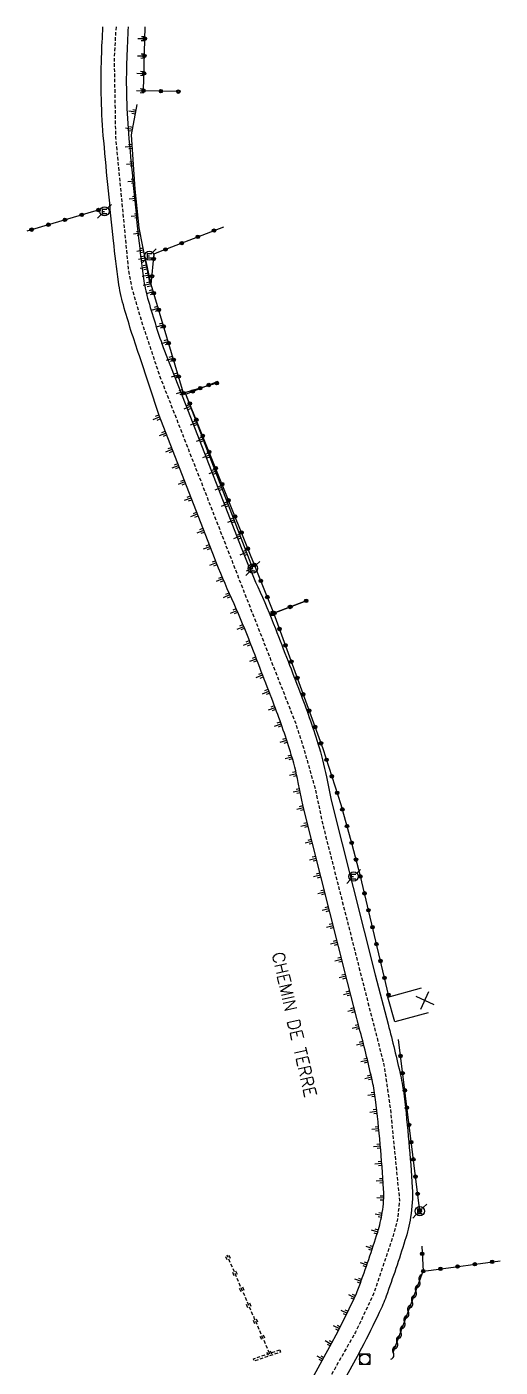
# Model space of a CAD drawing. Header units: millimetres. Extents: x 147000 to 148000, y 130999 to 132000.
# Drawn here: x 147258.4 to 147326.5, y 131807.1 to 132000 of the extents above; entities that cross this region are included whole.
import ezdxf
from ezdxf.enums import TextEntityAlignment as Align

# ---------------------------------------------------------------- set-up
doc = ezdxf.new("R2010")
doc.units = ezdxf.units.MM
doc.linetypes.add('DASHED', pattern=[0.75, 0.5, -0.25])
doc.layers.get('0').update_dxf_attribs({"linetype": 'CONTINUOUS'})
for name, color, linetype in [('W0001', 6, 'DASHED'), ('W0008', 7, 'CONTINUOUS'), ('W0100', 7, 'CONTINUOUS'), ('W0112', 1, 'DASHED'), ('W0211', 2, 'CONTINUOUS'), ('W0220', 5, 'DASHED'), ('W0302', 3, 'CONTINUOUS'), ('W0310', 3, 'CONTINUOUS'), ('W0322', 7, 'CONTINUOUS'), ('W0330', 7, 'CONTINUOUS'), ('W0420', 7, 'CONTINUOUS'), ('W0471', 7, 'CONTINUOUS'), ('W0989', 7, 'CONTINUOUS'), ('W0991', 7, 'CONTINUOUS')]:
    doc.layers.add(name, color=color, linetype=linetype)
doc.styles.get("Standard").update_dxf_attribs({"font": 'romans.shx', "width": 0.85})

# ---------------------------------------------------------------- blocks, each defined once
blk = doc.blocks.new('T471')
for p, q in [((-0.333334, 0.333334), (-0.333334, -0.333334)), ((-0.333334, 0.333334), (0.333334, 0.333334)), ((-0.333334, 0), (0, 0)), ((0.500001, 0.500001), (1.000002, 1.000002)), ((-0.500001, -0.500001), (-1.000002, -1.000002)), ((-0.333334, -0.333334), (0.333334, -0.333334))]:
    blk.add_line(p, q)
blk.add_ellipse((0, 0), major_axis=(0.471405, 0.471405), ratio=1, start_param=5.4977871438, end_param=11.780972451)
blk = doc.blocks.new('t330o')
at = {"color": 0, "linetype": 'Continuous'}
for p, q in [((0.25, -0.25), (-0.25, 0.25)), ((-0.25, -0.25), (0.25, 0.25)), ((-0.25, 0.25), (-0.25, -0.25)), ((0.25, 0.25), (-0.25, 0.25)), ((0.25, -0.25), (0.25, 0.25)), ((-0.25, -0.25), (0.25, -0.25)), ((-0.25, -0.25), (-0.25, -0.25))]:
    blk.add_line(p, q, dxfattribs=at)
blk = doc.blocks.new('T420')
for p, q in [((0.75, 0.75), (-0.75, 0.75)), ((-0.75, 0.75), (-0.75, -0.75)), ((0.75, 0.75), (0.75, -0.75)), ((0.75, -0.75), (-0.75, -0.75))]:
    blk.add_line(p, q)
blk.add_ellipse((0, 0), major_axis=(-0.53, 0.53), ratio=1, start_param=3.926991, end_param=10.210176)
blk = doc.blocks.new('t211o')
at = {"color": 0, "linetype": 'Continuous'}
for p, q in [((-0.29, 0.5), (-0.29, 0)), ((0, 1), (0, 0)), ((0.29, 0.5), (0.29, 0))]:
    blk.add_line(p, q, dxfattribs=at)
blk = doc.blocks.new('t322o')
at = {"color": 0, "linetype": 'Continuous'}
for radius in [0.25, 0.15]:
    blk.add_circle((0, 0), radius, dxfattribs=at)
blk = doc.blocks.new('t310o')
at = {"color": 0, "linetype": 'Continuous'}
for centre, start, end in [((-0.5, 0.38), 216.8699, 323.1304), ((0.5, -0.37), 36.8699, 143.1303)]:
    blk.add_arc(centre, 0.625, start, end, dxfattribs=at)
blk = doc.blocks.new('t220o')
at = {"color": 0, "linetype": 'Continuous'}
for p, q in [((-0.25, 0.25), (0.25, 0.25)), ((-0.25, -0.25), (0.25, -0.25))]:
    blk.add_line(p, q, dxfattribs=at)
blk = doc.blocks.new('t991o')
at = {"color": 0, "linetype": 'Continuous'}
for p, q in [((-1, 1), (1, -1)), ((-1, -1), (1, 1))]:
    blk.add_line(p, q, dxfattribs=at)

msp = doc.modelspace()

# ---------------------------------------------------------------- linework, layer by layer
at = {"layer": 'W0001', "flags": 128}
msp.add_lwpolyline([(147271.27, 132000), (147271.2, 131999.16), (147270.99, 131995.45), (147271.19, 131984.05), (147273, 131965.26), (147273.56, 131962.32), (147274.81, 131957.98), (147277.47, 131949.93), (147291.6, 131913.76), (147295.02, 131905.09), (147297.12, 131899.7), (147298.31, 131896.01), (147299.91, 131890.35), (147301.03, 131885.1), (147307.66, 131858.97), (147309.82, 131850.57), (147310.24, 131847.7), (147310.73, 131844.2), (147312.05, 131831.07), (147311.77, 131828.41), (147311.21, 131826.25), (147308.33, 131817.64), (147305.73, 131812.14), (147297.04, 131796.82), (147293.74, 131790.64), (147292.69, 131787.98), (147291.78, 131784.35), (147290.73, 131779.52), (147287.01, 131762.36), (147286.02, 131757.18), (147285.25, 131751.87), (147284.96, 131748.16), (147284.96, 131742.11), (147285.37, 131735.95), (147286.07, 131731.05), (147288.09, 131722.24), (147290.19, 131715.13), (147292.43, 131710.16), (147295.92, 131704.77), (147301.27, 131696.85)], dxfattribs=at)
at = {"layer": 'W0008', "flags": 128}
for points in [[(147273.01, 132000, 0.005296), (147272.8, 131995.48, 0.031369), (147273.11, 131983.9, 0.003598), (147274.51, 131969.59, 0.008707), (147275.21, 131963.79, 0.033932), (147275.81, 131960.96, 0.014959), (147278.04, 131953.85), (147281.29, 131945.56), (147289.28, 131925.05, 0.014276), (147291.67, 131919.39, -0.014612), (147294.19, 131913.41, -0.000369), (147296.02, 131908.69, -0.000395), (147297.72, 131904.27, -0.015741), (147300.31, 131896.86, -0.026395), (147301.54, 131892.06), (147302.22, 131888.7), (147308.55, 131863.54), (147310.41, 131856.45, -0.009126), (147312.19, 131849.11, -0.025456), (147312.71, 131846.08, -0.014595), (147313.88, 131832.94, -0.056661), (147313.65, 131828.67, -0.034148), (147312.84, 131825.3, -0.011981), (147310.13, 131817.29, -0.023405), (147309.14, 131814.95, -0.009072), (147306.59, 131809.83), (147305.97, 131808.64), (147298.39, 131794.83, 0.019388)], [(147277.45, 131944.08), (147274.62, 131952.66, -0.014959), (147272.32, 131959.97, -0.033932), (147271.62, 131963.29, -0.008707), (147270.9, 131969.21, -0.003598), (147269.5, 131983.58, -0.031369), (147269.18, 131995.61, -0.005058), (147269.38, 132000)], [(147294.77, 131796.81), (147302.33, 131810.59), (147302.93, 131811.74, 0.009072), (147305.42, 131816.72, 0.023405), (147306.25, 131818.71, 0.011981), (147308.91, 131826.53, 0.034148), (147309.58, 131829.35, 0.056661), (147309.76, 131832.7, 0.014595), (147308.61, 131845.59, 0.025456), (147308.16, 131848.21, 0.009126), (147306.41, 131855.41), (147304.55, 131862.52), (147298.19, 131887.79), (147297.49, 131891.25, 0.026395), (147296.37, 131895.63, 0.015741), (147293.87, 131902.79, 0.000395), (147292.17, 131907.21, 0.000369), (147290.35, 131911.92, 0.014612), (147287.92, 131917.67, -0.014276), (147285.43, 131923.55), (147277.45, 131944.06)]]:
    msp.add_lwpolyline(points, format="xyb", dxfattribs=at)
at = {"layer": 'W0100', "flags": 128}
msp.add_lwpolyline([(147316.19, 131858.1), (147311.37, 131856.78), (147310.39, 131860.36), (147315.21, 131861.68)], dxfattribs=at)
at = {"layer": 'W0112', "flags": 128}
msp.add_lwpolyline([(147294.81, 131809.56), (147294.92, 131809.23), (147291.13, 131807.96), (147291.02, 131808.29)], close=True, dxfattribs=at)
at = {"layer": 'W0211', "flags": 128}
for points in [[(147275.22, 131990.8), (147275.46, 132000)], [(147276.17, 131963.01), (147274.61, 131971.09), (147274.04, 131976.62), (147273.47, 131984.43), (147274.31, 131988.83)], [(147290.95, 131922.05), (147281.33, 131947.13), (147280.98, 131947.28), (147276.33, 131962.92), (147275.45, 131966.87)]]:
    msp.add_lwpolyline(points, dxfattribs=at)
at = {"layer": 'W0220', "flags": 128}
msp.add_lwpolyline([(147293.35, 131809.08), (147291.21, 131814.03), (147287.25, 131823.21)], dxfattribs=at)
at = {"layer": 'W0302', "flags": 128}
msp.add_lwpolyline([(147274.04, 131976.62), (147273.47, 131984.43), (147274.31, 131988.83)], dxfattribs=at)
at = {"layer": 'W0310', "flags": 128}
msp.add_lwpolyline([(147311.16, 131809.18), (147315.47, 131820.91)], dxfattribs=at)
at = {"layer": 'W0322', "flags": 128}
for points in [[(147280.22, 131990.67), (147275.22, 131990.8), (147275.46, 132000)], [(147268.72, 131973.63), (147268.02, 131973.43), (147258.43, 131970.61)], [(147285.78, 131948.71), (147280.98, 131947.28), (147276.33, 131962.92), (147276.73, 131967.32), (147277.44, 131967.59), (147286.76, 131971.21)], [(147310.46, 131860.68), (147306.42, 131877.75), (147305.24, 131882.29), (147303.64, 131888.01), (147301.06, 131896.08), (147293.96, 131915.61), (147298.63, 131917.39), (147293.96, 131915.61), (147281.33, 131947.13), (147285.98, 131948.99)], [(147314.97, 131829.55), (147311.9, 131854.24)], [(147315.26, 131824.48), (147315.47, 131820.91), (147316.63, 131821.06), (147326.54, 131822.39)]]:
    msp.add_lwpolyline(points, dxfattribs=at)

# ---------------------------------------------------------------- block references
at = {"layer": 'W0211'}
for p, rotation in [((147275.41, 131998.3), 88.52343337044917), ((147275.35, 131995.8), 88.52343337044917), ((147275.28, 131993.3), 88.52343337044917), ((147275.22, 131990.8), 88.52343337044917), ((147274.1, 131987.74), 79.16953661037147), ((147273.63, 131985.29), 79.16953661037147), ((147273.58, 131982.81), 94.19878310977055), ((147273.77, 131980.32), 94.19878310977055), ((147273.95, 131977.82), 94.19878310977055), ((147274.17, 131975.33), 95.86716973409058), ((147274.43, 131972.85), 95.86716973409058), ((147274.75, 131970.37), 100.971559391474), ((147275.22, 131967.91), 100.971559391474), ((147275.47, 131966.76), 102.5242490492898), ((147275.7, 131965.46), 100.971559391474), ((147276.02, 131964.32), 102.5242490492898), ((147276.17, 131963.01), 100.971559391474), ((147276.63, 131961.9), 106.5833104898384), ((147277.34, 131959.5), 106.5833104898384), ((147278.06, 131957.11), 106.5833104898384), ((147278.77, 131954.71), 106.5833104898384), ((147279.48, 131952.32), 106.5833104898384), ((147280.2, 131949.92), 106.5833104898384), ((147280.91, 131947.52), 106.5833104898384), ((147277.53, 131943.86), 111.2767863859924), ((147282, 131945.39), 110.9719967761359), ((147282.9, 131943.06), 110.9719967761359), ((147278.44, 131941.53), 111.2767863859924), ((147283.79, 131940.72), 110.9719967761359), ((147279.34, 131939.2), 111.2767863859924), ((147284.69, 131938.39), 110.9719967761359), ((147280.25, 131936.87), 111.2767863859924), ((147281.16, 131934.54), 111.2767863859924), ((147285.58, 131936.05), 110.9719967761359), ((147286.48, 131933.72), 110.9719967761359), ((147282.06, 131932.21), 111.2767863859924), ((147287.37, 131931.38), 110.9719967761359), ((147282.97, 131929.88), 111.2767863859924), ((147288.27, 131929.05), 110.9719967761359), ((147283.88, 131927.55), 111.2767863859924), ((147289.16, 131926.72), 110.9719967761359), ((147284.79, 131925.22), 111.2767863859924), ((147285.7, 131922.89), 111.6415172474701), ((147290.06, 131924.38), 110.9719967761359), ((147290.95, 131922.05), 110.9719967761359), ((147286.64, 131920.58), 112.92197329501), ((147287.64, 131918.29), 114.2024293425499), ((147288.67, 131916.01), 113.569259328884), ((147289.64, 131913.7), 112.2278616501656), ((147290.56, 131911.38), 111.1900398297952), ((147291.46, 131909.05), 111.1481831914271), ((147292.36, 131906.72), 111.1050692915885), ((147293.26, 131904.38), 111.0572430743867), ((147294.16, 131902.05), 110.6464634794295), ((147295.01, 131899.7), 109.4575613734743), ((147295.82, 131897.33), 108.2686592675191), ((147296.58, 131894.95), 106.469173049345), ((147297.22, 131892.53), 103.1293531838537), ((147297.73, 131890.09), 101.3692786445517), ((147298.23, 131887.64), 104.1242102800164), ((147298.84, 131885.21), 104.1242102800164), ((147299.45, 131882.79), 104.1242102800164), ((147300.06, 131880.36), 104.1242102800164), ((147300.67, 131877.94), 104.1242102800164), ((147301.28, 131875.52), 104.1242102800164), ((147301.89, 131873.09), 104.1242102800164), ((147302.5, 131870.67), 104.1242102800164), ((147303.11, 131868.24), 104.1242102800164), ((147303.72, 131865.82), 104.1242102800164), ((147304.33, 131863.39), 104.1242102800164), ((147304.95, 131860.97), 104.6954169837331), ((147305.59, 131858.56), 104.6954169837331), ((147306.22, 131856.14), 104.6954169837331), ((147306.85, 131853.72), 104.2025789048499), ((147307.45, 131851.29), 103.4967045025556), ((147308.02, 131848.86), 102.7908301002612), ((147308.5, 131846.4), 98.5694496912741), ((147308.8, 131843.92), 96.3370963179123), ((147309.06, 131841.44), 95.69136067586899), ((147309.3, 131838.95), 95.04562503382557), ((147309.5, 131836.45), 94.39988939178222), ((147309.68, 131833.96), 93.75415374973888), ((147309.78, 131831.46), 88.6601973053611), ((147309.51, 131828.98), 79.43191307026754), ((147308.91, 131826.56), 72.69577538501336), ((147308.15, 131824.18), 71.80871151784937), ((147307.35, 131821.81), 70.97776421227694), ((147306.52, 131819.45), 70.14681690670456), ((147305.6, 131817.12), 65.62752125060304), ((147304.52, 131814.87), 63.75574073125942), ((147303.4, 131812.64), 62.82239759187178), ((147302.24, 131810.42), 61.24186006569471), ((147301.04, 131808.23), 61.24186006569471)]:
    msp.add_blockref('t211o', p, dxfattribs=dict(at, rotation=rotation))
at = {"layer": 'W0220'}
for p, rotation in [((147287.4, 131822.85), 113.3628630934339), ((147288.39, 131820.56), 113.3628630934339), ((147289.38, 131818.26), 113.3628630934339), ((147290.37, 131815.97), 113.3628630934339), ((147291.36, 131813.67), 113.3628630934341), ((147292.35, 131811.38), 113.3628630934341), ((147293.35, 131809.08), 113.3628630934341)]:
    msp.add_blockref('t220o', p, dxfattribs=dict(at, rotation=rotation))
at = {"layer": 'W0310', "rotation": 69.82997103353517}
for p in [(147314.4, 131818), (147314.94, 131819.47), (147313.86, 131816.53), (147313.32, 131815.06), (147312.24, 131812.12), (147312.78, 131813.59), (147311.7, 131810.65), (147311.16, 131809.18)]:
    msp.add_blockref('t310o', p, dxfattribs=at)
at = {"layer": 'W0322'}
for p, rotation in [((147275.41, 131998.3), 88.52343337044917), ((147275.35, 131995.8), 88.52343337044917), ((147275.28, 131993.3), 88.52343337044917), ((147275.22, 131990.8), 88.52343337044917), ((147277.72, 131990.74), 178.5234333704493), ((147280.22, 131990.67), 178.5234333704493), ((147266.32, 131972.93), 196.3675538496039), ((147268.72, 131973.63), 196.3675538496034), ((147259.13, 131970.81), 196.3675538496039), ((147261.52, 131971.52), 196.3675538496039), ((147263.92, 131972.22), 196.3675538496039), ((147280.71, 131968.86), 21.22114073546722), ((147283.04, 131969.77), 21.22114073546722), ((147285.37, 131970.67), 21.22114073546722), ((147278.38, 131967.96), 21.22114073546722), ((147276.67, 131966.59), 84.72983237658109), ((147276.44, 131964.1), 84.72983237658109), ((147276.7, 131961.66), 106.5833104898384), ((147277.42, 131959.26), 106.5833104898384), ((147278.13, 131956.87), 106.5833104898384), ((147278.84, 131954.47), 106.5833104898384), ((147279.56, 131952.07), 106.5833104898384), ((147280.27, 131949.68), 106.5833104898384), ((147283.38, 131947.99), 196.5833104898395), ((147284.62, 131948.45), 21.8296349903727), ((147285.78, 131948.71), 196.5833104898395), ((147280.98, 131947.28), 106.5833104898384), ((147281.88, 131945.78), 111.8296349903723), ((147282.3, 131947.52), 21.8296349903727), ((147282.81, 131943.45), 111.8296349903723), ((147283.74, 131941.13), 111.8296349903723), ((147284.67, 131938.81), 111.8296349903723), ((147285.6, 131936.49), 111.8296349903723), ((147286.53, 131934.17), 111.8296349903723), ((147287.46, 131931.85), 111.8296349903723), ((147288.39, 131929.53), 111.8296349903723), ((147289.32, 131927.21), 111.8296349903723), ((147290.24, 131924.89), 111.8296349903723), ((147291.17, 131922.57), 111.8296349903723), ((147292.1, 131920.25), 111.8296349903723), ((147293.03, 131917.93), 111.8296349903723), ((147298.63, 131917.39), 200.8967077077946), ((147293.96, 131915.61), 111.8296349903723), ((147294.04, 131915.63), 20.89670770779459), ((147296.3, 131916.5), 200.8967077077946), ((147296.38, 131916.53), 20.89670770779459), ((147294.79, 131913.33), 109.9637804252147), ((147295.64, 131910.98), 109.9637804252147), ((147296.5, 131908.63), 109.9637804252147), ((147297.35, 131906.28), 109.9637804252147), ((147298.2, 131903.93), 109.9637804252147), ((147299.06, 131901.58), 109.9637804252147), ((147299.91, 131899.23), 109.9637804252147), ((147300.76, 131896.88), 109.9637804252147), ((147301.56, 131894.51), 107.7817163989921), ((147302.32, 131892.13), 107.7817163989921), ((147303.09, 131889.75), 107.7817163989921), ((147303.82, 131887.37), 105.5974667999232), ((147304.5, 131884.96), 105.5974667999232), ((147305.17, 131882.55), 105.5974667999232), ((147305.8, 131880.13), 104.5870009264006), ((147306.43, 131877.71), 103.3124230089906), ((147307.01, 131875.28), 103.3124230089906), ((147307.58, 131872.85), 103.3124230089906), ((147308.16, 131870.41), 103.3124230089906), ((147308.73, 131867.98), 103.3124230089906), ((147309.31, 131865.55), 103.3124230089906), ((147309.89, 131863.11), 103.3124230089906), ((147310.46, 131860.68), 103.3124230089906), ((147312.19, 131851.88), 97.10252572001434), ((147312.5, 131849.4), 97.10252572001434), ((147312.81, 131846.92), 97.10252572001434), ((147313.12, 131844.43), 97.10252572001434), ((147313.43, 131841.95), 97.10252572001434), ((147313.74, 131839.47), 97.10252572001434), ((147314.05, 131836.99), 97.10252572001434), ((147314.35, 131834.51), 97.10252572001434), ((147314.66, 131832.03), 97.10252572001434), ((147314.97, 131829.55), 97.10252572001434), ((147315.32, 131823.4), 93.36854476455244), ((147315.47, 131820.91), 93.36854476455244), ((147317.95, 131821.24), 7.639807833037519), ((147320.42, 131821.57), 7.639807833037519), ((147322.9, 131821.9), 7.639807833037519), ((147325.38, 131822.24), 7.639807833037519)]:
    msp.add_blockref('t322o', p, dxfattribs=dict(at, rotation=rotation))
at = {"layer": 'W0330'}
msp.add_blockref('t330o', (147293.8, 131915.55), dxfattribs=at)
at = {"layer": 'W0420'}
msp.add_blockref('T420', (147307.05, 131808.22), dxfattribs=at)
at = {"layer": 'W0471'}
for p in [(147269.6, 131973.44), (147276.06, 131967.06), (147290.95, 131922.05), (147305.45, 131877.72), (147314.97, 131829.55)]:
    msp.add_blockref('T471', p, dxfattribs=at)
at = {"layer": 'W0991', "rotation": 20.26770683110172}
msp.add_blockref('t991o', (147315.7, 131859.89), dxfattribs=at)

# ---------------------------------------------------------------- texts
at = {"layer": 'W0989'}
msp.add_text('CHEMIN DE TERRE', height=1.75, rotation=282.8624, dxfattribs=at).set_placement((147296.91, 131856.4), align=Align.MIDDLE)

doc.saveas('drawing.dxf')
